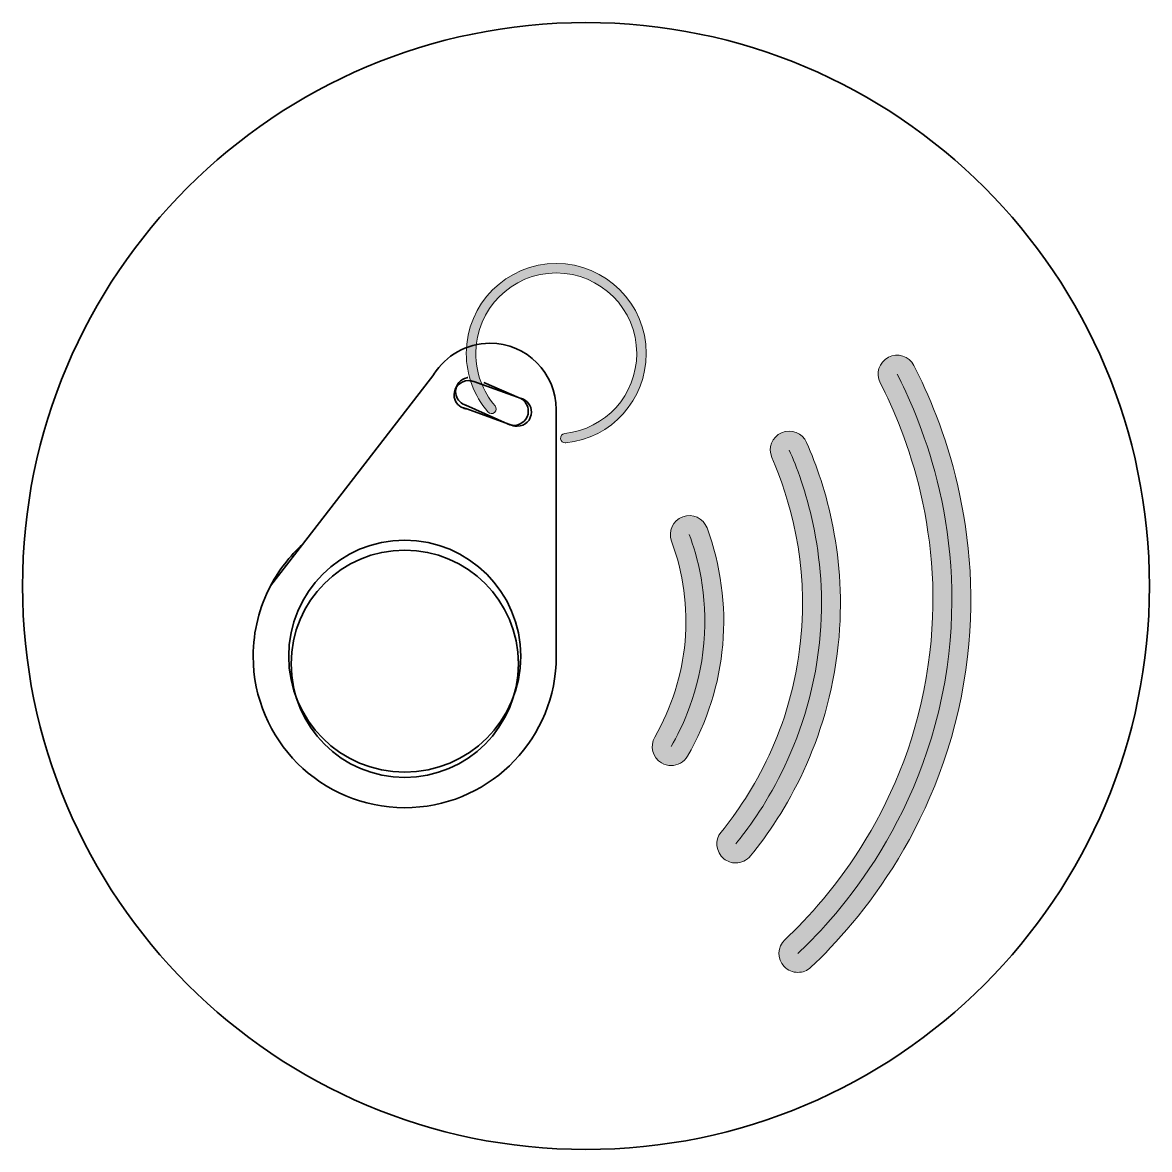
# Model space of a CAD drawing. Header units: millimetres. Extents: x 38 to 157, y -195 to -76.
import ezdxf

# ---------------------------------------------------------------- set-up
doc = ezdxf.new("R2010")
doc.units = ezdxf.units.MM
doc.header["$MEASUREMENT"] = 0
doc.layers.add('Lager 1', color=7, linetype='Continuous', lineweight=0)
doc.layers.add('Lager 2', color=7, linetype='Continuous', lineweight=0)

# ---------------------------------------------------------------- blocks, each defined once
blk = doc.blocks.new('Block_0')
at = {"layer": 'Lager 2', "true_color": 0x1d1d1b, "transparency": 33554687}
h = blk.add_hatch(color=250, dxfattribs=at)
h.dxf.hatch_style = 2
edge = h.paths.add_edge_path()
edge.add_spline(control_points=[(106.57, -154.61), (106.23, -154.61), (105.89, -154.52), (105.57, -154.33), (104.61, -153.78), (104.29, -152.56), (104.84, -151.6), (106.62, -148.53), (107.73, -145.04), (108.04, -141.51), (108.35, -137.93), (107.86, -134.27), (106.61, -130.91), (106.23, -129.87), (106.75, -128.72), (107.79, -128.33), (108.82, -127.95), (109.98, -128.48), (110.36, -129.51), (111.81, -133.43), (112.39, -137.7), (112.02, -141.85), (111.66, -145.97), (110.38, -150.03), (108.3, -153.61), (107.93, -154.25), (107.26, -154.61), (106.57, -154.61)], knot_values=[0, 0, 0, 0, 1, 1, 1, 2, 2, 2, 3, 3, 3, 4, 4, 4, 5, 5, 5, 6, 6, 6, 7, 7, 7, 8, 8, 8, 9, 9, 9, 9], degree=3, periodic=0)
at = {"layer": 'Lager 2'}
for points, knots in [([(106.57, -154.61), (106.23, -154.61), (105.89, -154.52), (105.57, -154.33), (104.61, -153.78), (104.29, -152.56), (104.84, -151.6), (106.62, -148.53), (107.73, -145.04), (108.04, -141.51), (108.35, -137.93), (107.86, -134.27), (106.61, -130.91), (106.23, -129.87), (106.75, -128.72), (107.79, -128.33), (108.82, -127.95), (109.98, -128.48), (110.36, -129.51), (111.81, -133.43), (112.39, -137.7), (112.02, -141.85), (111.66, -145.97), (110.38, -150.03), (108.3, -153.61), (107.93, -154.25), (107.26, -154.61), (106.57, -154.61)], [0, 0, 0, 0, 1, 1, 1, 2, 2, 2, 3, 3, 3, 4, 4, 4, 5, 5, 5, 6, 6, 6, 7, 7, 7, 8, 8, 8, 9, 9, 9, 9]), ([(108.48, -130.21), (109.29, -132.37), (110.49, -136.47), (110.03, -141.68), (109.58, -146.82), (107.72, -150.62), (106.57, -152.6)], [0, 0, 0, 0, 1, 1, 1, 2, 2, 2, 2])]:
    blk.add_open_spline(points, degree=3, knots=knots, dxfattribs=at)
blk = doc.blocks.new('Block_1')
at = {"layer": 'Lager 2', "true_color": 0x1d1d1b, "transparency": 33554687}
h = blk.add_hatch(color=250, dxfattribs=at)
h.dxf.hatch_style = 2
edge = h.paths.add_edge_path()
edge.add_spline(control_points=[(113.4, -164.89), (112.96, -164.89), (112.51, -164.75), (112.14, -164.45), (111.28, -163.75), (111.15, -162.49), (111.85, -161.63), (115.14, -157.58), (119.27, -150.78), (120.24, -141.45), (121.11, -133.15), (119.07, -126.34), (117.21, -122.09), (116.77, -121.08), (117.23, -119.9), (118.24, -119.46), (119.26, -119.01), (120.43, -119.47), (120.88, -120.49), (122.93, -125.18), (125.18, -132.7), (124.22, -141.87), (123.14, -152.18), (118.59, -159.68), (114.95, -164.15), (114.56, -164.64), (113.98, -164.89), (113.4, -164.89)], knot_values=[0, 0, 0, 0, 1, 1, 1, 2, 2, 2, 3, 3, 3, 4, 4, 4, 5, 5, 5, 6, 6, 6, 7, 7, 7, 8, 8, 8, 9, 9, 9, 9], degree=3, periodic=0)
at = {"layer": 'Lager 2'}
for points, knots in [([(113.4, -164.89), (112.96, -164.89), (112.51, -164.75), (112.14, -164.45), (111.28, -163.75), (111.15, -162.49), (111.85, -161.63), (115.14, -157.58), (119.27, -150.78), (120.24, -141.45), (121.11, -133.15), (119.07, -126.34), (117.21, -122.09), (116.77, -121.08), (117.23, -119.9), (118.24, -119.46), (119.26, -119.01), (120.43, -119.47), (120.88, -120.49), (122.93, -125.18), (125.18, -132.7), (124.22, -141.87), (123.14, -152.18), (118.59, -159.68), (114.95, -164.15), (114.56, -164.64), (113.98, -164.89), (113.4, -164.89)], [0, 0, 0, 0, 1, 1, 1, 2, 2, 2, 3, 3, 3, 4, 4, 4, 5, 5, 5, 6, 6, 6, 7, 7, 7, 8, 8, 8, 9, 9, 9, 9]), ([(119.05, -121.29), (120.53, -124.67), (123.23, -132.1), (122.23, -141.66), (121.08, -152.64), (115.71, -160.04), (113.4, -162.89)], [0, 0, 0, 0, 1, 1, 1, 2, 2, 2, 2])]:
    blk.add_open_spline(points, degree=3, knots=knots, dxfattribs=at)
blk = doc.blocks.new('Block_2')
at = {"layer": 'Lager 2', "true_color": 0x1d1d1b, "transparency": 33554687}
h = blk.add_hatch(color=250, dxfattribs=at)
h.dxf.hatch_style = 2
edge = h.paths.add_edge_path()
edge.add_spline(control_points=[(119.96, -176.45), (119.42, -176.45), (118.89, -176.24), (118.5, -175.82), (117.74, -175.02), (117.78, -173.75), (118.59, -173), (123.33, -168.54), (131.6, -158.83), (133.73, -143.95), (135.67, -130.35), (131.38, -119.47), (128.65, -114.2), (128.14, -113.21), (128.53, -112.01), (129.51, -111.5), (130.49, -110.99), (131.69, -111.38), (132.2, -112.36), (135.15, -118.06), (139.79, -129.81), (137.69, -144.51), (135.38, -160.6), (126.45, -171.09), (121.33, -175.91), (120.94, -176.27), (120.45, -176.45), (119.96, -176.45)], knot_values=[0, 0, 0, 0, 1, 1, 1, 2, 2, 2, 3, 3, 3, 4, 4, 4, 5, 5, 5, 6, 6, 6, 7, 7, 7, 8, 8, 8, 9, 9, 9, 9], degree=3, periodic=0)
at = {"layer": 'Lager 2'}
for points, knots in [([(119.96, -176.45), (119.42, -176.45), (118.89, -176.24), (118.5, -175.82), (117.74, -175.02), (117.78, -173.75), (118.59, -173), (123.33, -168.54), (131.6, -158.83), (133.73, -143.95), (135.67, -130.35), (131.38, -119.47), (128.65, -114.2), (128.14, -113.21), (128.53, -112.01), (129.51, -111.5), (130.49, -110.99), (131.69, -111.38), (132.2, -112.36), (135.15, -118.06), (139.79, -129.81), (137.69, -144.51), (135.38, -160.6), (126.45, -171.09), (121.33, -175.91), (120.94, -176.27), (120.45, -176.45), (119.96, -176.45)], [0, 0, 0, 0, 1, 1, 1, 2, 2, 2, 3, 3, 3, 4, 4, 4, 5, 5, 5, 6, 6, 6, 7, 7, 7, 8, 8, 8, 9, 9, 9, 9]), ([(130.43, -113.28), (132.52, -117.32), (137.89, -128.99), (135.71, -144.23), (133.28, -161.18), (123.11, -171.49), (119.96, -174.45)], [0, 0, 0, 0, 1, 1, 1, 2, 2, 2, 2])]:
    blk.add_open_spline(points, degree=3, knots=knots, dxfattribs=at)

msp = doc.modelspace()

# ---------------------------------------------------------------- hatches: boundary and pattern name
at = {"layer": 'Lager 2', "true_color": 0x1d1d1b, "transparency": 33554687}
h = msp.add_hatch(color=250, dxfattribs=at)
h.dxf.hatch_style = 2
edge = h.paths.add_edge_path()
edge.add_spline(control_points=[(95.39, -120.54), (95.14, -120.54), (94.93, -120.35), (94.9, -120.09), (94.87, -119.82), (95.07, -119.57), (95.34, -119.54), (99.67, -119.09), (102.94, -115.45), (102.94, -111.09), (102.94, -106.4), (99.13, -102.59), (94.44, -102.59), (89.75, -102.59), (85.94, -106.4), (85.94, -111.09), (85.94, -113.12), (86.66, -115.08), (87.98, -116.62), (88.16, -116.83), (88.13, -117.14), (87.92, -117.32), (87.71, -117.5), (87.4, -117.48), (87.22, -117.27), (85.75, -115.55), (84.94, -113.35), (84.94, -111.09), (84.94, -105.85), (89.2, -101.59), (94.44, -101.59), (99.68, -101.59), (103.94, -105.85), (103.94, -111.09), (103.94, -115.97), (100.29, -120.03), (95.45, -120.54), (95.43, -120.54), (95.41, -120.54), (95.39, -120.54)], knot_values=[0, 0, 0, 0, 1, 1, 1, 2, 2, 2, 3, 3, 3, 4, 4, 4, 5, 5, 5, 6, 6, 6, 7, 7, 7, 8, 8, 8, 9, 9, 9, 10, 10, 10, 11, 11, 11, 12, 12, 12, 13, 13, 13, 13], degree=3, periodic=0)

# ---------------------------------------------------------------- linework, layer by layer
at = {"layer": 'Lager 1', "color": 250, "lineweight": 35, "true_color": 0x1d1d1b}
msp.add_circle((97.58, -135.65), 59.5, dxfattribs=at)
at = {"layer": 'Lager 2', "color": 250, "lineweight": 35, "true_color": 0x1d1d1b}
msp.add_line((84.99, -116.95), (84.66, -116.83), dxfattribs=at)
at = {"layer": 'Lager 2', "color": 7, "lineweight": 35, "true_color": 0xffffff}
msp.add_lwpolyline([(85.52, -110.28)], dxfattribs=at)
at = {"layer": 'Lager 2', "color": 250, "lineweight": 35, "true_color": 0x1d1d1b}
msp.add_circle((78.44, -143.86), 12, dxfattribs=at)
at = {"layer": 'Lager 2'}
msp.add_open_spline([(95.39, -120.54), (95.14, -120.54), (94.93, -120.35), (94.9, -120.09), (94.87, -119.82), (95.07, -119.57), (95.34, -119.54), (99.67, -119.09), (102.94, -115.45), (102.94, -111.09), (102.94, -106.4), (99.13, -102.59), (94.44, -102.59), (89.75, -102.59), (85.94, -106.4), (85.94, -111.09), (85.94, -113.12), (86.66, -115.08), (87.98, -116.62), (88.16, -116.83), (88.13, -117.14), (87.92, -117.32), (87.71, -117.5), (87.4, -117.48), (87.22, -117.27), (85.75, -115.55), (84.94, -113.35), (84.94, -111.09), (84.94, -105.85), (89.2, -101.59), (94.44, -101.59), (99.68, -101.59), (103.94, -105.85), (103.94, -111.09), (103.94, -115.97), (100.29, -120.03), (95.45, -120.54), (95.43, -120.54), (95.41, -120.54), (95.39, -120.54)], degree=3, knots=[0, 0, 0, 0, 1, 1, 1, 2, 2, 2, 3, 3, 3, 4, 4, 4, 5, 5, 5, 6, 6, 6, 7, 7, 7, 8, 8, 8, 9, 9, 9, 10, 10, 10, 11, 11, 11, 12, 12, 12, 13, 13, 13, 13], dxfattribs=at)
at = {"layer": 'Lager 2', "color": 250, "lineweight": 35, "true_color": 0x1d1d1b}
for points, knots in [([(94.44, -117.02), (94.44, -117.02), (94.42, -142.24), (94.42, -142.24), (94.42, -142.24), (94.42, -143.87), (94.42, -143.87), (94, -152.33), (87.01, -159.06), (78.44, -159.06), (69.6, -159.06), (62.44, -151.9), (62.44, -143.07), (62.44, -140.39), (63.1, -137.87), (64.26, -135.65), (64.26, -135.65), (64.26, -135.64), (64.26, -135.64), (64.26, -135.64), (67.66, -131.25), (67.66, -131.25), (67.66, -131.25), (81.51, -113.3), (81.51, -113.3), (81.51, -113.3), (81.53, -113.28), (81.53, -113.28), (82.77, -111.32), (84.95, -110.02), (87.44, -110.02), (91.31, -110.02), (94.44, -113.16), (94.44, -117.02)], [0, 0, 0, 0, 1, 1, 1, 2, 2, 2, 3, 3, 3, 4, 4, 4, 5, 5, 5, 6, 6, 6, 7, 7, 7, 8, 8, 8, 9, 9, 9, 10, 10, 10, 11, 11, 11, 11]), ([(91.82, -117.28), (91.82, -118.11), (91.15, -118.78), (90.33, -118.78), (90.17, -118.78), (90.03, -118.76), (89.89, -118.72), (89.89, -118.72), (89.81, -118.69), (89.81, -118.69), (89.81, -118.69), (84.99, -116.95), (84.99, -116.95), (84.89, -116.94), (84.8, -116.92), (84.72, -116.89), (84.72, -116.89), (84.71, -116.89), (84.71, -116.89), (84.71, -116.89), (84.6, -116.85), (84.6, -116.85), (84.05, -116.64), (83.66, -116.09), (83.66, -115.46), (83.66, -114.63), (84.33, -113.96), (85.16, -113.96), (85.35, -113.96), (85.54, -114), (85.71, -114.07), (85.71, -114.07), (85.72, -114.07), (85.72, -114.07), (85.72, -114.07), (90.75, -115.84), (90.75, -115.84), (90.75, -115.84), (90.76, -115.85), (90.76, -115.85), (91.37, -116.03), (91.82, -116.6), (91.82, -117.28)], [0, 0, 0, 0, 1, 1, 1, 2, 2, 2, 3, 3, 3, 4, 4, 4, 5, 5, 5, 6, 6, 6, 7, 7, 7, 8, 8, 8, 9, 9, 9, 10, 10, 10, 11, 11, 11, 12, 12, 12, 13, 13, 13, 14, 14, 14, 14]), ([(86.81, -114.15), (86.81, -114.15), (90.53, -115.79), (90.53, -115.79), (90.53, -115.79), (90.69, -115.86), (90.69, -115.86), (91.16, -116.11), (91.49, -116.61), (91.49, -117.19), (91.49, -118.01), (90.81, -118.69), (89.98, -118.69), (89.78, -118.69), (89.58, -118.64), (89.41, -118.57), (89.41, -118.57), (89.4, -118.57), (89.4, -118.57), (89.37, -118.55), (89.33, -118.54), (89.3, -118.52), (89.3, -118.52), (84.88, -116.56), (84.88, -116.56), (84.88, -116.56), (84.87, -116.55), (84.87, -116.55), (84.75, -116.52), (84.65, -116.47), (84.55, -116.41), (84.11, -116.15), (83.81, -115.67), (83.81, -115.12), (83.81, -114.4), (84.33, -113.79), (85.01, -113.65)], [0, 0, 0, 0, 1, 1, 1, 2, 2, 2, 3, 3, 3, 4, 4, 4, 5, 5, 5, 6, 6, 6, 7, 7, 7, 8, 8, 8, 9, 9, 9, 10, 10, 10, 11, 11, 11, 12, 12, 12, 12]), ([(90.69, -143.06), (90.69, -149.83), (85.2, -155.31), (78.44, -155.31), (71.67, -155.31), (66.19, -149.83), (66.19, -143.06), (66.19, -136.3), (71.67, -130.81), (78.44, -130.81), (85.2, -130.81), (90.69, -136.3), (90.69, -143.06)], [0, 0, 0, 0, 1, 1, 1, 2, 2, 2, 3, 3, 3, 4, 4, 4, 4]), ([(67.66, -131.25), (67.66, -131.25), (64.26, -135.64), (64.26, -135.64), (65.13, -133.98), (66.28, -132.5), (67.66, -131.25)], [0, 0, 0, 0, 1, 1, 1, 2, 2, 2, 2]), ([(94.44, -143.07), (94.44, -143.33), (94.43, -143.6), (94.42, -143.87), (94.42, -143.87), (94.42, -142.27), (94.42, -142.27), (94.43, -142.53), (94.44, -142.8), (94.44, -143.07)], [0, 0, 0, 0, 1, 1, 1, 2, 2, 2, 3, 3, 3, 3])]:
    msp.add_open_spline(points, degree=3, knots=knots, dxfattribs=at)
msp.add_open_spline([(85.01, -113.65), (85.05, -113.65), (85.08, -113.64), (85.12, -113.64)], degree=3, dxfattribs=at)

# ---------------------------------------------------------------- block references
at = {"layer": 'Lager 2'}
for name in ['Block_2', 'Block_1', 'Block_0']:
    msp.add_blockref(name, (0, 0), dxfattribs=at)

doc.saveas('drawing.dxf')
